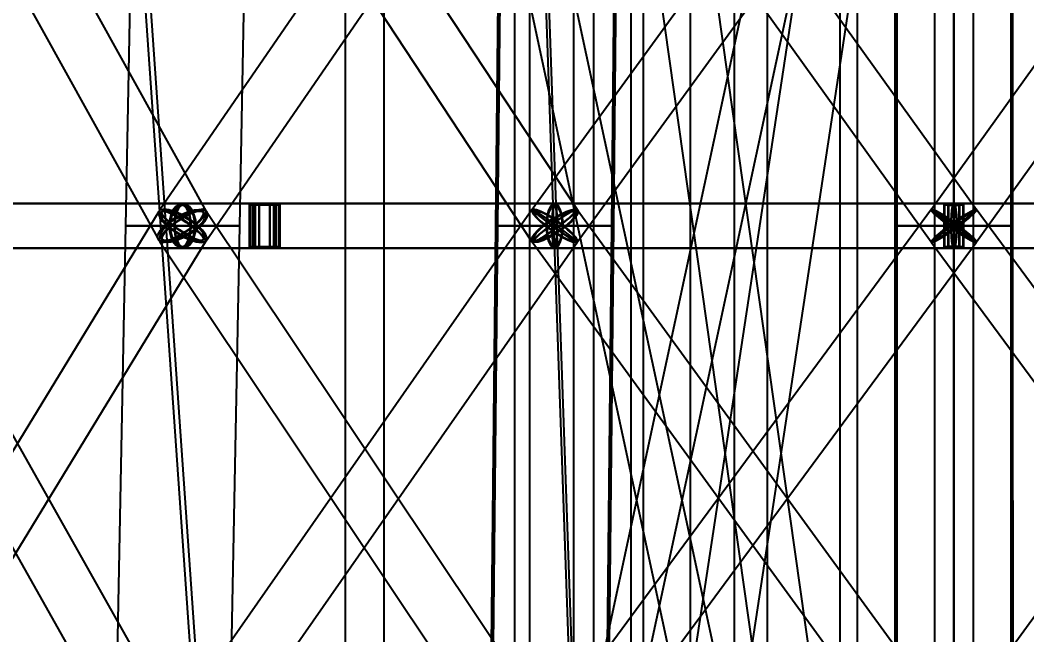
# Model space of a CAD drawing. Header units: millimetres. Extents: x -123812 to 252100, y -3000 to 639000.
# Drawn here: x -8508 to 665, y 361273 to 366874 of the extents above; entities that cross this region are included whole.
import ezdxf

# ---------------------------------------------------------------- set-up
doc = ezdxf.new("R2010")
doc.units = ezdxf.units.MM
for name, color, linetype, lineweight in [('D-BMK-AXIS', 7, 'Continuous', 13), ('D-STR-CORE', 7, 'Continuous', 25), ('D-STR-DECK', 7, 'Continuous', 25), ('D-STR-DIM', 7, 'Continuous', 13), ('D-STR-STRC', 7, 'Continuous', 25)]:
    doc.layers.add(name, color=color, linetype=linetype, lineweight=lineweight)
doc.styles.add('OpenSansCondensed-Light', font='OpenSansCondensed-Light.ttf')
doc.styles.add('TOWER_UNICODE', font='Arial Unicode.ttf')
doc.dimstyles.new('EZDXF', dxfattribs={"dimtxt": 0.25, "dimasz": 0.175, "dimexe": 0.375, "dimexo": 0.125, "dimgap": 0.1, "dimtad": 1, "dimlfac": 100, "dimzin": 12, "dimdsep": 46, "dimtxsty": 'OpenSansCondensed-Light', "dimblk": 'ARCHTICK', "dimcen": 2.5, "dimazin": 3, "dimtfac": 0.5, "dimtmove": 2, "dimatfit": 3})

# ---------------------------------------------------------------- blocks, each defined once
blk = doc.blocks.new('_ARCHTICK')
at = {"color": 0, "linetype": 'BYBLOCK', "const_width": 0.15}
blk.add_lwpolyline([(-0.5, -0.5), (0.5, 0.5)], dxfattribs=at)

msp = doc.modelspace()

# ---------------------------------------------------------------- linework, layer by layer
at = {"layer": 'D-BMK-AXIS'}
msp.add_line((0, -3000), (0, 639000), dxfattribs=at)
at = {"layer": 'D-STR-CORE'}
for points in [[(-4000, 100000), (-4000, 375000), (-3284.1, 375000), (-3284.1, 100000)], [(-4000, 100000), (-4000, 375000), (-3284.1, 375000), (-3284.1, 100000)], [(-3863.7, 100000), (-3863.7, 375000), (-2944.5, 375000), (-2944.5, 100000)], [(-3863.7, 100000), (-3863.7, 375000), (-2944.5, 375000), (-2944.5, 100000)], [(-3464.1, 100000), (-3464.1, 375000), (-2404.2, 375000), (-2404.2, 100000)], [(-3464.1, 100000), (-3464.1, 375000), (-2404.2, 375000), (-2404.2, 100000)], [(-2828.4, 100000), (-2828.4, 375000), (-1700, 375000), (-1700, 100000)], [(-2828.4, 100000), (-2828.4, 375000), (-1700, 375000), (-1700, 100000)], [(-2000, 100000), (-2000, 375000), (-880, 375000), (-880, 100000)], [(-2000, 100000), (-2000, 375000), (-880, 375000), (-880, 100000)], [(-1035.3, 100000), (-1035.3, 375000), (0, 375000), (0, 100000)], [(-1035.3, 100000), (-1035.3, 375000), (0, 375000), (0, 100000)], [(0, 100000), (0, 375000), (1035.3, 375000), (1035.3, 100000)], [(0, 100000), (0, 375000), (1035.3, 375000), (1035.3, 100000)]]:
    msp.add_lwpolyline(points, close=True, dxfattribs=at)
at = {"layer": 'D-STR-DECK'}
for points in [[(-9651.9, 355000), (-11097.8, 369000), (-11059.6, 371000), (-7433.3, 371000), (-7459.2, 369000), (-6481.3, 355000)], [(-9651.9, 355000), (-11097.8, 369000), (-11059.6, 371000), (-7433.3, 371000), (-7459.2, 369000), (-6481.3, 355000)], [(-6527.8, 355000), (-7505.8, 369000), (-7479.9, 371000), (-3748.7, 371000), (-3761.8, 369000), (-3268.6, 355000)], [(-6527.8, 355000), (-7505.8, 369000), (-7479.9, 371000), (-3748.7, 371000), (-3761.8, 369000), (-3268.6, 355000)], [(-3292.1, 355000), (-3785.3, 369000), (-3772.2, 371000), (0, 371000), (0, 369000), (0, 355000)], [(-3292.1, 355000), (-3785.3, 369000), (-3772.2, 371000), (0, 371000), (0, 369000), (0, 355000)], [(0, 355000), (0, 369000), (0, 371000), (3772.2, 371000), (3785.3, 369000), (3292.1, 355000)], [(0, 355000), (0, 369000), (0, 371000), (3772.2, 371000), (3785.3, 369000), (3292.1, 355000)]]:
    msp.add_lwpolyline(points, close=True, dxfattribs=at)
at = {"layer": 'D-STR-STRC'}
for points in [[(198.7, 350042), (-5170.6, 375042), (-5177.4, 375047.1), (-5197.2, 375048.9), (-5228.8, 375047.4), (-5270, 375042.7), (-5317.9, 375035), (-5369.4, 375025), (-5420.8, 375013.3), (-5468.7, 375000.6), (-5509.9, 374988), (-5541.5, 374976.1), (-5561.3, 374965.9), (-5568.1, 374958), (-198.7, 349958)], [(-5170.6, 349958), (198.7, 374958), (192, 374965.9), (172.1, 374976.1), (140.5, 374988), (99.4, 375000.6), (51.4, 375013.3), (0, 375025), (-51.4, 375035), (-99.4, 375042.7), (-140.5, 375047.4), (-172.1, 375048.9), (-192, 375047.1), (-198.7, 375042), (-5568.1, 350042)], [(-3537.7, 349962.2), (251.1, 374962.2), (242.6, 374968.6), (217.5, 374977.1), (177.6, 374987.2), (125.6, 374998.2), (65, 375009.3), (0, 375019.7), (-65, 375028.8), (-125.6, 375036), (-177.6, 375040.7), (-217.5, 375042.6), (-242.6, 375041.6), (-251.1, 375037.8), (-4040, 350037.8)], [(251.5, 350035.5), (-3285.7, 375035.5), (-3294.3, 375038), (-3319.4, 375038), (-3359.4, 375035.4), (-3411.4, 375030.4), (-3472.1, 375023.3), (-3537.2, 375014.6), (-3602.3, 375004.9), (-3662.9, 374994.9), (-3715, 374985.2), (-3755, 374976.6), (-3780.1, 374969.5), (-3788.7, 374964.5), (-251.5, 349964.5)], [(-10018.9, 369870.3), (-7245.4, 364870.3), (-7221.1, 364855.4), (-7183.7, 364850.3), (-7135.7, 364855.4), (-7080.3, 364870.3), (-7021.3, 364894.1), (-6962.8, 364925.1), (-6908.7, 364961.2), (-6862.7, 365000), (-6828, 365038.8), (-6806.9, 365074.9), (-6800.8, 365105.9), (-6810.2, 365129.7), (-9583.7, 370129.7)], [(-3796.3, 370144.6), (-7236.5, 365144.6), (-7237.6, 365129.7), (-7224.4, 365105.9), (-7197.8, 365074.9), (-7159.6, 365038.8), (-7112.4, 365000), (-7059.5, 364961.2), (-7004.4, 364925.1), (-6950.9, 364894.1), (-6902.6, 364870.3), (-6862.8, 364855.4), (-6834.3, 364850.3), (-6819, 364855.4), (-3378.8, 369855.4)], [(-7137.7, 369855.4), (-3845, 364855.4), (-3823, 364850.3), (-3788.3, 364855.4), (-3743.5, 364870.3), (-3691.4, 364894.1), (-3635.6, 364925.1), (-3580, 364961.2), (-3528.4, 365000), (-3484.2, 365038.8), (-3450.5, 365074.9), (-3429.5, 365105.9), (-3422.8, 365129.7), (-3430.7, 365144.6), (-6723.4, 370144.6)], [(-204.5, 370149.7), (-3842.4, 365149.7), (-3840.5, 365144.6), (-3824.9, 365129.7), (-3796.5, 365105.9), (-3757.3, 365074.9), (-3709.9, 365038.8), (-3657.6, 365000), (-3604, 364961.2), (-3552.7, 364925.1), (-3507.2, 364894.1), (-3470.6, 364870.3), (-3445.4, 364855.4), (-3433.3, 364850.3), (204.5, 369850.3)], [(-3794.4, 369855.4), (-206.9, 364855.4), (-201.7, 364850.3), (-182.8, 364855.4), (-151.5, 364870.3), (-109.8, 364894.1), (-60.7, 364925.1), (-7.4, 364961.2), (46.4, 365000), (97, 365038.8), (141.1, 365074.9), (175.5, 365105.9), (197.9, 365129.7), (206.9, 365144.6), (-3380.7, 370144.6)], [(3380.7, 370144.6), (-206.9, 365144.6), (-197.9, 365129.7), (-175.5, 365105.9), (-141.1, 365074.9), (-97, 365038.8), (-46.4, 365000), (7.4, 364961.2), (60.7, 364925.1), (109.8, 364894.1), (151.5, 364870.3), (182.8, 364855.4), (201.7, 364850.3), (206.9, 364855.4), (3794.4, 369855.4)], [(-9938.8, 364796.8), (-7027.8, 364796.8), (-6995.8, 364803.7), (-6965.9, 364824), (-6940.3, 364856.3), (-6920.7, 364898.4), (-6908.3, 364947.4), (-6904.1, 365000), (-6908.3, 365052.6), (-6920.7, 365101.6), (-6940.3, 365143.7), (-6965.9, 365176), (-6995.8, 365196.3), (-7027.8, 365203.2), (-9938.8, 365203.2)], [(-9938.8, 364796.8), (-7027.8, 364796.8), (-6995.8, 364803.7), (-6965.9, 364824), (-6940.3, 364856.3), (-6920.7, 364898.4), (-6908.3, 364947.4), (-6904.1, 365000), (-6908.3, 365052.6), (-6920.7, 365101.6), (-6940.3, 365143.7), (-6965.9, 365176), (-6995.8, 365196.3), (-7027.8, 365203.2), (-9938.8, 365203.2)], [(3637.8, 365203.2), (0, 365203.2), (-6.9, 365196.3), (-13.3, 365176), (-18.8, 365143.7), (-23, 365101.6), (-25.6, 365052.6), (-26.5, 365000), (-25.6, 364947.4), (-23, 364898.4), (-18.8, 364856.3), (-13.3, 364824), (-6.9, 364803.7), (0, 364796.8), (3637.8, 364796.8)], [(3637.8, 365203.2), (0, 365203.2), (-6.9, 365196.3), (-13.3, 365176), (-18.8, 365143.7), (-23, 365101.6), (-25.6, 365052.6), (-26.5, 365000), (-25.6, 364947.4), (-23, 364898.4), (-18.8, 364856.3), (-13.3, 364824), (-6.9, 364803.7), (0, 364796.8), (3637.8, 364796.8)], [(-9858.6, 359869.2), (-6810.1, 364869.2), (-6807, 364893.2), (-6819, 364924.5), (-6845.2, 364960.9), (-6883.9, 365000), (-6932.3, 365039.1), (-6987.3, 365075.5), (-7045, 365106.8), (-7101.5, 365130.8), (-7153, 365145.9), (-7196, 365151.1), (-7227.5, 365145.9), (-7245.4, 365130.8), (-10293.9, 360130.8)], [(-10155.7, 364869.2), (-7341.9, 359869.2), (-7317.7, 359854.1), (-7280.3, 359848.9), (-7232.3, 359854.1), (-7177, 359869.2), (-7118.2, 359893.2), (-7059.8, 359924.5), (-7005.9, 359960.9), (-6960.1, 360000), (-6925.5, 360039.1), (-6904.5, 360075.5), (-6898.6, 360106.8), (-6908.1, 360130.8), (-9721.8, 365130.8)], [(-6917.1, 359854.1), (-3430, 364854.1), (-3428.8, 364869.2), (-3441.8, 364893.2), (-3468.1, 364924.5), (-3506.1, 364960.9), (-3553, 365000), (-3605.7, 365039.1), (-3660.6, 365075.5), (-3713.9, 365106.8), (-3762.1, 365130.8), (-3801.8, 365145.9), (-3830.3, 365151.1), (-3845.7, 365145.9), (-7332.9, 360145.9)], [(-3481.9, 360145.9), (-6821.5, 365145.9), (-6843.5, 365151.1), (-6878, 365145.9), (-6922.8, 365130.8), (-6974.7, 365106.8), (-7030.3, 365075.5), (-7085.6, 365039.1), (-7137.1, 365000), (-7181.1, 364960.9), (-7214.6, 364924.5), (-7235.4, 364893.2), (-7242, 364869.2), (-7234.1, 364854.1), (-3894.5, 359854.1)], [(-3484.6, 359848.9), (203.5, 364848.9), (201.8, 364854.1), (186.3, 364869.2), (158.1, 364893.2), (119.1, 364924.5), (72, 364960.9), (20, 365000), (-33.4, 365039.1), (-84.5, 365075.5), (-129.8, 365106.8), (-166.3, 365130.8), (-191.4, 365145.9), (-203.5, 365151.1), (-3891.7, 360151.1)], [(205.9, 360145.9), (-3431.9, 365145.9), (-3437.1, 365151.1), (-3455.9, 365145.9), (-3487.1, 365130.8), (-3528.6, 365106.8), (-3577.5, 365075.5), (-3630.5, 365039.1), (-3684.1, 365000), (-3734.5, 364960.9), (-3778.3, 364924.5), (-3812.5, 364893.2), (-3834.8, 364869.2), (-3843.7, 364854.1), (-205.9, 359854.1)], [(3431.9, 365145.9), (-205.9, 360145.9), (-197, 360130.8), (-174.7, 360106.8), (-140.4, 360075.5), (-96.6, 360039.1), (-46.2, 360000), (7.3, 359960.9), (60.3, 359924.5), (109.3, 359893.2), (150.8, 359869.2), (182, 359854.1), (200.8, 359848.9), (205.9, 359854.1), (3843.7, 364854.1)], [(3891.7, 360151.1), (203.5, 365151.1), (191.4, 365145.9), (166.3, 365130.8), (129.8, 365106.8), (84.5, 365075.5), (33.4, 365039.1), (-20, 365000), (-72, 364960.9), (-119.1, 364924.5), (-158.1, 364893.2), (-186.3, 364869.2), (-201.8, 364854.1), (-203.5, 364848.9), (3484.6, 359848.9)]]:
    msp.add_lwpolyline(points, dxfattribs=at)
for points in [[(-5547.2, 350000), (-5191.6, 350000), (-5191.6, 375000), (-5547.2, 375000)], [(-5547.2, 350000), (-5191.6, 350000), (-5191.6, 375000), (-5547.2, 375000)], [(-177.8, 350000), (177.8, 350000), (177.8, 375000), (-177.8, 375000)], [(-177.8, 350000), (177.8, 350000), (177.8, 375000), (-177.8, 375000)], [(-7548.2, 365000), (-6507.4, 365000), (-6410.6, 370000), (-7450.5, 370000)], [(-7548.2, 365000), (-6507.4, 365000), (-6410.6, 370000), (-7450.5, 370000)], [(-4176.3, 365000), (-3099.4, 365000), (-3050.2, 370000), (-4124.8, 370000)], [(-4158.2, 365000), (-3117.4, 365000), (-3067.6, 370000), (-4107.5, 370000)], [(-538.5, 365000), (538.5, 365000), (537.3, 370000), (-537.3, 370000)], [(-538.5, 365000), (538.5, 365000), (537.3, 370000), (-537.3, 370000)], [(-520.4, 365000), (520.4, 365000), (519.9, 370000), (-519.9, 370000)], [(-12281.9, 364800), (-6170.7, 364800), (-6170.7, 365200), (-12281.9, 365200)], [(-11018.9, 364800), (-6138.7, 364800), (-6138.7, 365200), (-11018.9, 365200)], [(-11018.9, 364800), (-6138.7, 364800), (-6138.7, 365200), (-11018.9, 365200)], [(-7151.5, 365000), (-7147.3, 364947.4), (-7134.9, 364898.4), (-7115.2, 364856.3), (-7089.6, 364824), (-7059.8, 364803.7), (-7027.8, 364796.8), (-6995.8, 364803.7), (-6965.9, 364824), (-6940.3, 364856.3), (-6920.7, 364898.4), (-6908.3, 364947.4), (-6904.1, 365000), (-6908.3, 365052.6), (-6920.7, 365101.6), (-6940.3, 365143.7), (-6965.9, 365176), (-6995.8, 365196.3), (-7027.8, 365203.2), (-7059.8, 365196.3), (-7089.6, 365176), (-7115.2, 365143.7), (-7134.9, 365101.6), (-7147.3, 365052.6)], [(-7151.5, 365000), (-7147.3, 364947.4), (-7134.9, 364898.4), (-7115.2, 364856.3), (-7089.6, 364824), (-7059.8, 364803.7), (-7027.8, 364796.8), (-6995.8, 364803.7), (-6965.9, 364824), (-6940.3, 364856.3), (-6920.7, 364898.4), (-6908.3, 364947.4), (-6904.1, 365000), (-6908.3, 365052.6), (-6920.7, 365101.6), (-6940.3, 365143.7), (-6965.9, 365176), (-6995.8, 365196.3), (-7027.8, 365203.2), (-7059.8, 365196.3), (-7089.6, 365176), (-7115.2, 365143.7), (-7134.9, 365101.6), (-7147.3, 365052.6)], [(-7141.7, 365000), (-7137.9, 364951.5), (-7126.5, 364906.4), (-7108.4, 364867.6), (-7084.8, 364837.9), (-7057.3, 364819.2), (-7027.8, 364812.8), (-6998.3, 364819.2), (-6970.8, 364837.9), (-6947.2, 364867.6), (-6929.1, 364906.4), (-6917.7, 364951.5), (-6913.8, 365000), (-6917.7, 365048.5), (-6929.1, 365093.6), (-6947.2, 365132.4), (-6970.8, 365162.1), (-6998.3, 365180.8), (-7027.8, 365187.2), (-7057.3, 365180.8), (-7084.8, 365162.1), (-7108.4, 365132.4), (-7126.5, 365093.6), (-7137.9, 365048.5)], [(-7141.7, 365000), (-7137.9, 364951.5), (-7126.5, 364906.4), (-7108.4, 364867.6), (-7084.8, 364837.9), (-7057.3, 364819.2), (-7027.8, 364812.8), (-6998.3, 364819.2), (-6970.8, 364837.9), (-6947.2, 364867.6), (-6929.1, 364906.4), (-6917.7, 364951.5), (-6913.8, 365000), (-6917.7, 365048.5), (-6929.1, 365093.6), (-6947.2, 365132.4), (-6970.8, 365162.1), (-6998.3, 365180.8), (-7027.8, 365187.2), (-7057.3, 365180.8), (-7084.8, 365162.1), (-7108.4, 365132.4), (-7126.5, 365093.6), (-7137.9, 365048.5)], [(-7105.5, 365000), (-7102.9, 364947.4), (-7095.1, 364898.4), (-7082.8, 364856.3), (-7066.7, 364824), (-7047.9, 364803.7), (-7027.8, 364796.8), (-3637.8, 364796.8), (-3617.7, 364803.7), (-3599, 364824), (-3582.9, 364856.3), (-3570.5, 364898.4), (-3562.7, 364947.4), (-3560.1, 365000), (-3562.7, 365052.6), (-3570.5, 365101.6), (-3582.9, 365143.7), (-3599, 365176), (-3617.7, 365196.3), (-3637.8, 365203.2), (-7027.8, 365203.2), (-7047.9, 365196.3), (-7066.7, 365176), (-7082.8, 365143.7), (-7095.1, 365101.6), (-7102.9, 365052.6)], [(-7105.5, 365000), (-7102.9, 364947.4), (-7095.1, 364898.4), (-7082.8, 364856.3), (-7066.7, 364824), (-7047.9, 364803.7), (-7027.8, 364796.8), (-7007.7, 364803.7), (-6988.9, 364824), (-6972.8, 364856.3), (-6960.4, 364898.4), (-6952.7, 364947.4), (-6950, 365000), (-6952.7, 365052.6), (-6960.4, 365101.6), (-6972.8, 365143.7), (-6988.9, 365176), (-7007.7, 365196.3), (-7027.8, 365203.2), (-7047.9, 365196.3), (-7066.7, 365176), (-7082.8, 365143.7), (-7095.1, 365101.6), (-7102.9, 365052.6)], [(-7105.5, 365000), (-7102.9, 364947.4), (-7095.1, 364898.4), (-7082.8, 364856.3), (-7066.7, 364824), (-7047.9, 364803.7), (-7027.8, 364796.8), (-3637.8, 364796.8), (-3617.7, 364803.7), (-3599, 364824), (-3582.9, 364856.3), (-3570.5, 364898.4), (-3562.7, 364947.4), (-3560.1, 365000), (-3562.7, 365052.6), (-3570.5, 365101.6), (-3582.9, 365143.7), (-3599, 365176), (-3617.7, 365196.3), (-3637.8, 365203.2), (-7027.8, 365203.2), (-7047.9, 365196.3), (-7066.7, 365176), (-7082.8, 365143.7), (-7095.1, 365101.6), (-7102.9, 365052.6)], [(-7105.5, 365000), (-7102.9, 364947.4), (-7095.1, 364898.4), (-7082.8, 364856.3), (-7066.7, 364824), (-7047.9, 364803.7), (-7027.8, 364796.8), (-7007.7, 364803.7), (-6988.9, 364824), (-6972.8, 364856.3), (-6960.4, 364898.4), (-6952.7, 364947.4), (-6950, 365000), (-6952.7, 365052.6), (-6960.4, 365101.6), (-6972.8, 365143.7), (-6988.9, 365176), (-7007.7, 365196.3), (-7027.8, 365203.2), (-7047.9, 365196.3), (-7066.7, 365176), (-7082.8, 365143.7), (-7095.1, 365101.6), (-7102.9, 365052.6)], [(-7099.4, 365000), (-7097, 364951.5), (-7089.8, 364906.4), (-7078.4, 364867.6), (-7063.6, 364837.9), (-7046.3, 364819.2), (-7027.8, 364812.8), (-7009.2, 364819.2), (-6992, 364837.9), (-6977.1, 364867.6), (-6965.7, 364906.4), (-6958.6, 364951.5), (-6956.1, 365000), (-6958.6, 365048.5), (-6965.7, 365093.6), (-6977.1, 365132.4), (-6992, 365162.1), (-7009.2, 365180.8), (-7027.8, 365187.2), (-7046.3, 365180.8), (-7063.6, 365162.1), (-7078.4, 365132.4), (-7089.8, 365093.6), (-7097, 365048.5)], [(-7099.4, 365000), (-7097, 364951.5), (-7089.8, 364906.4), (-7078.4, 364867.6), (-7063.6, 364837.9), (-7046.3, 364819.2), (-7027.8, 364812.8), (-7009.2, 364819.2), (-6992, 364837.9), (-6977.1, 364867.6), (-6965.7, 364906.4), (-6958.6, 364951.5), (-6956.1, 365000), (-6958.6, 365048.5), (-6965.7, 365093.6), (-6977.1, 365132.4), (-6992, 365162.1), (-7009.2, 365180.8), (-7027.8, 365187.2), (-7046.3, 365180.8), (-7063.6, 365162.1), (-7078.4, 365132.4), (-7089.8, 365093.6), (-7097, 365048.5)], [(-6138.7, 365200), (-6421.5, 365200), (-6421.5, 364800), (-6138.7, 364800)], [(-6138.7, 365200), (-6421.5, 365200), (-6421.5, 364800), (-6138.7, 364800)], [(-6147.2, 365188), (-6413.1, 365188), (-6413.1, 364812), (-6147.2, 364812)], [(-6147.2, 365188), (-6413.1, 365188), (-6413.1, 364812), (-6147.2, 364812)], [(-6170.7, 365200), (-6389.5, 365200), (-6389.5, 364800), (-6170.7, 364800)], [(-6177.3, 365188), (-6383, 365188), (-6383, 364812), (-6177.3, 364812)], [(-6370.4, 364800), (90.3, 364800), (90.3, 365200), (-6370.4, 365200)], [(-6189.8, 365200), (-6370.4, 365200), (-6370.4, 364800), (-6189.8, 364800)], [(-6195.2, 365188), (-6365, 365188), (-6365, 364812), (-6195.2, 364812)], [(-6331.9, 364800), (51.8, 364800), (51.8, 365200), (-6331.9, 365200)], [(-6228.4, 365200), (-6331.9, 365200), (-6331.9, 364800), (-6228.4, 364800)], [(-6331.9, 364800), (51.8, 364800), (51.8, 365200), (-6331.9, 365200)], [(-6228.4, 365200), (-6331.9, 365200), (-6331.9, 364800), (-6228.4, 364800)], [(-6231.5, 365188), (-6328.8, 365188), (-6328.8, 364812), (-6231.5, 364812)], [(-6231.5, 365188), (-6328.8, 365188), (-6328.8, 364812), (-6231.5, 364812)], [(-3715.6, 365000), (-3713, 364947.4), (-3705.2, 364898.4), (-3692.8, 364856.3), (-3676.7, 364824), (-3658, 364803.7), (-3637.8, 364796.8), (-3617.7, 364803.7), (-3599, 364824), (-3582.9, 364856.3), (-3570.5, 364898.4), (-3562.7, 364947.4), (-3560.1, 365000), (-3562.7, 365052.6), (-3570.5, 365101.6), (-3582.9, 365143.7), (-3599, 365176), (-3617.7, 365196.3), (-3637.8, 365203.2), (-3658, 365196.3), (-3676.7, 365176), (-3692.8, 365143.7), (-3705.2, 365101.6), (-3713, 365052.6)], [(-3715.6, 365000), (-3713, 364947.4), (-3705.2, 364898.4), (-3692.8, 364856.3), (-3676.7, 364824), (-3658, 364803.7), (-3637.8, 364796.8), (-3617.7, 364803.7), (-3599, 364824), (-3582.9, 364856.3), (-3570.5, 364898.4), (-3562.7, 364947.4), (-3560.1, 365000), (-3562.7, 365052.6), (-3570.5, 365101.6), (-3582.9, 365143.7), (-3599, 365176), (-3617.7, 365196.3), (-3637.8, 365203.2), (-3658, 365196.3), (-3676.7, 365176), (-3692.8, 365143.7), (-3705.2, 365101.6), (-3713, 365052.6)], [(-3709.5, 365000), (-3707, 364951.5), (-3699.9, 364906.4), (-3688.5, 364867.6), (-3673.7, 364837.9), (-3656.4, 364819.2), (-3637.8, 364812.8), (-3619.3, 364819.2), (-3602, 364837.9), (-3587.2, 364867.6), (-3575.8, 364906.4), (-3568.6, 364951.5), (-3566.2, 365000), (-3568.6, 365048.5), (-3575.8, 365093.6), (-3587.2, 365132.4), (-3602, 365162.1), (-3619.3, 365180.8), (-3637.8, 365187.2), (-3656.4, 365180.8), (-3673.7, 365162.1), (-3688.5, 365132.4), (-3699.9, 365093.6), (-3707, 365048.5)], [(-3709.5, 365000), (-3707, 364951.5), (-3699.9, 364906.4), (-3688.5, 364867.6), (-3673.7, 364837.9), (-3656.4, 364819.2), (-3637.8, 364812.8), (-3619.3, 364819.2), (-3602, 364837.9), (-3587.2, 364867.6), (-3575.8, 364906.4), (-3568.6, 364951.5), (-3566.2, 365000), (-3568.6, 365048.5), (-3575.8, 365093.6), (-3587.2, 365132.4), (-3602, 365162.1), (-3619.3, 365180.8), (-3637.8, 365187.2), (-3656.4, 365180.8), (-3673.7, 365162.1), (-3688.5, 365132.4), (-3699.9, 365093.6), (-3707, 365048.5)], [(-3664.4, 365000), (-3663.5, 364947.4), (-3660.8, 364898.4), (-3656.6, 364856.3), (-3651.1, 364824), (-3644.7, 364803.7), (-3637.8, 364796.8), (0, 364796.8), (6.9, 364803.7), (13.3, 364824), (18.8, 364856.3), (23, 364898.4), (25.6, 364947.4), (26.5, 365000), (25.6, 365052.6), (23, 365101.6), (18.8, 365143.7), (13.3, 365176), (6.9, 365196.3), (0, 365203.2), (-3637.8, 365203.2), (-3644.7, 365196.3), (-3651.1, 365176), (-3656.6, 365143.7), (-3660.8, 365101.6), (-3663.5, 365052.6)], [(-3664.4, 365000), (-3663.5, 364947.4), (-3660.8, 364898.4), (-3656.6, 364856.3), (-3651.1, 364824), (-3644.7, 364803.7), (-3637.8, 364796.8), (-3631, 364803.7), (-3624.6, 364824), (-3619.1, 364856.3), (-3614.9, 364898.4), (-3612.2, 364947.4), (-3611.3, 365000), (-3612.2, 365052.6), (-3614.9, 365101.6), (-3619.1, 365143.7), (-3624.6, 365176), (-3631, 365196.3), (-3637.8, 365203.2), (-3644.7, 365196.3), (-3651.1, 365176), (-3656.6, 365143.7), (-3660.8, 365101.6), (-3663.5, 365052.6)], [(-3664.4, 365000), (-3663.5, 364947.4), (-3660.8, 364898.4), (-3656.6, 364856.3), (-3651.1, 364824), (-3644.7, 364803.7), (-3637.8, 364796.8), (0, 364796.8), (6.9, 364803.7), (13.3, 364824), (18.8, 364856.3), (23, 364898.4), (25.6, 364947.4), (26.5, 365000), (25.6, 365052.6), (23, 365101.6), (18.8, 365143.7), (13.3, 365176), (6.9, 365196.3), (0, 365203.2), (-3637.8, 365203.2), (-3644.7, 365196.3), (-3651.1, 365176), (-3656.6, 365143.7), (-3660.8, 365101.6), (-3663.5, 365052.6)], [(-3664.4, 365000), (-3663.5, 364947.4), (-3660.8, 364898.4), (-3656.6, 364856.3), (-3651.1, 364824), (-3644.7, 364803.7), (-3637.8, 364796.8), (-3631, 364803.7), (-3624.6, 364824), (-3619.1, 364856.3), (-3614.9, 364898.4), (-3612.2, 364947.4), (-3611.3, 365000), (-3612.2, 365052.6), (-3614.9, 365101.6), (-3619.1, 365143.7), (-3624.6, 365176), (-3631, 365196.3), (-3637.8, 365203.2), (-3644.7, 365196.3), (-3651.1, 365176), (-3656.6, 365143.7), (-3660.8, 365101.6), (-3663.5, 365052.6)], [(-3662.3, 365000), (-3661.4, 364951.5), (-3659, 364906.4), (-3655.1, 364867.6), (-3650.1, 364837.9), (-3644.2, 364819.2), (-3637.8, 364812.8), (-3631.5, 364819.2), (-3625.6, 364837.9), (-3620.6, 364867.6), (-3616.7, 364906.4), (-3614.2, 364951.5), (-3613.4, 365000), (-3614.2, 365048.5), (-3616.7, 365093.6), (-3620.6, 365132.4), (-3625.6, 365162.1), (-3631.5, 365180.8), (-3637.8, 365187.2), (-3644.2, 365180.8), (-3650.1, 365162.1), (-3655.1, 365132.4), (-3659, 365093.6), (-3661.4, 365048.5)], [(-3662.3, 365000), (-3661.4, 364951.5), (-3659, 364906.4), (-3655.1, 364867.6), (-3650.1, 364837.9), (-3644.2, 364819.2), (-3637.8, 364812.8), (-3631.5, 364819.2), (-3625.6, 364837.9), (-3620.6, 364867.6), (-3616.7, 364906.4), (-3614.2, 364951.5), (-3613.4, 365000), (-3614.2, 365048.5), (-3616.7, 365093.6), (-3620.6, 365132.4), (-3625.6, 365162.1), (-3631.5, 365180.8), (-3637.8, 365187.2), (-3644.2, 365180.8), (-3650.1, 365162.1), (-3655.1, 365132.4), (-3659, 365093.6), (-3661.4, 365048.5)], [(90.3, 365200), (-90.3, 365200), (-90.3, 364800), (90.3, 364800)], [(84.9, 365188), (-84.9, 365188), (-84.9, 364812), (84.9, 364812)], [(51.8, 365200), (-51.8, 365200), (-51.8, 364800), (51.8, 364800)], [(51.8, 365200), (-51.8, 365200), (-51.8, 364800), (51.8, 364800)], [(-51.8, 364800), (6331.9, 364800), (6331.9, 365200), (-51.8, 365200)], [(-51.8, 365200), (51.8, 365200), (51.8, 364800), (-51.8, 364800)], [(-51.8, 364800), (6331.9, 364800), (6331.9, 365200), (-51.8, 365200)], [(-51.8, 365200), (51.8, 365200), (51.8, 364800), (-51.8, 364800)], [(48.7, 365188), (-48.7, 365188), (-48.7, 364812), (48.7, 364812)], [(48.7, 365188), (-48.7, 365188), (-48.7, 364812), (48.7, 364812)], [(-48.7, 365188), (48.7, 365188), (48.7, 364812), (-48.7, 364812)], [(-48.7, 365188), (48.7, 365188), (48.7, 364812), (-48.7, 364812)], [(-26.5, 365000), (-25.6, 364947.4), (-23, 364898.4), (-18.8, 364856.3), (-13.3, 364824), (-6.9, 364803.7), (0, 364796.8), (6.9, 364803.7), (13.3, 364824), (18.8, 364856.3), (23, 364898.4), (25.6, 364947.4), (26.5, 365000), (25.6, 365052.6), (23, 365101.6), (18.8, 365143.7), (13.3, 365176), (6.9, 365196.3), (0, 365203.2), (-6.9, 365196.3), (-13.3, 365176), (-18.8, 365143.7), (-23, 365101.6), (-25.6, 365052.6)], [(-26.5, 365000), (-25.6, 364947.4), (-23, 364898.4), (-18.8, 364856.3), (-13.3, 364824), (-6.9, 364803.7), (0, 364796.8), (6.9, 364803.7), (13.3, 364824), (18.8, 364856.3), (23, 364898.4), (25.6, 364947.4), (26.5, 365000), (25.6, 365052.6), (23, 365101.6), (18.8, 365143.7), (13.3, 365176), (6.9, 365196.3), (0, 365203.2), (-6.9, 365196.3), (-13.3, 365176), (-18.8, 365143.7), (-23, 365101.6), (-25.6, 365052.6)], [(26.5, 365000), (25.6, 364947.4), (23, 364898.4), (18.8, 364856.3), (13.3, 364824), (6.9, 364803.7), (0, 364796.8), (-6.9, 364803.7), (-13.3, 364824), (-18.8, 364856.3), (-23, 364898.4), (-25.6, 364947.4), (-26.5, 365000), (-25.6, 365052.6), (-23, 365101.6), (-18.8, 365143.7), (-13.3, 365176), (-6.9, 365196.3), (0, 365203.2), (6.9, 365196.3), (13.3, 365176), (18.8, 365143.7), (23, 365101.6), (25.6, 365052.6)], [(26.5, 365000), (25.6, 364947.4), (23, 364898.4), (18.8, 364856.3), (13.3, 364824), (6.9, 364803.7), (0, 364796.8), (-6.9, 364803.7), (-13.3, 364824), (-18.8, 364856.3), (-23, 364898.4), (-25.6, 364947.4), (-26.5, 365000), (-25.6, 365052.6), (-23, 365101.6), (-18.8, 365143.7), (-13.3, 365176), (-6.9, 365196.3), (0, 365203.2), (6.9, 365196.3), (13.3, 365176), (18.8, 365143.7), (23, 365101.6), (25.6, 365052.6)], [(-24.4, 365000), (-23.6, 364951.5), (-21.2, 364906.4), (-17.3, 364867.6), (-12.2, 364837.9), (-6.3, 364819.2), (0, 364812.8), (6.3, 364819.2), (12.2, 364837.9), (17.3, 364867.6), (21.2, 364906.4), (23.6, 364951.5), (24.4, 365000), (23.6, 365048.5), (21.2, 365093.6), (17.3, 365132.4), (12.2, 365162.1), (6.3, 365180.8), (0, 365187.2), (-6.3, 365180.8), (-12.2, 365162.1), (-17.3, 365132.4), (-21.2, 365093.6), (-23.6, 365048.5)], [(-24.4, 365000), (-23.6, 364951.5), (-21.2, 364906.4), (-17.3, 364867.6), (-12.2, 364837.9), (-6.3, 364819.2), (0, 364812.8), (6.3, 364819.2), (12.2, 364837.9), (17.3, 364867.6), (21.2, 364906.4), (23.6, 364951.5), (24.4, 365000), (23.6, 365048.5), (21.2, 365093.6), (17.3, 365132.4), (12.2, 365162.1), (6.3, 365180.8), (0, 365187.2), (-6.3, 365180.8), (-12.2, 365162.1), (-17.3, 365132.4), (-21.2, 365093.6), (-23.6, 365048.5)], [(24.4, 365000), (23.6, 364951.5), (21.2, 364906.4), (17.3, 364867.6), (12.2, 364837.9), (6.3, 364819.2), (0, 364812.8), (-6.3, 364819.2), (-12.2, 364837.9), (-17.3, 364867.6), (-21.2, 364906.4), (-23.6, 364951.5), (-24.4, 365000), (-23.6, 365048.5), (-21.2, 365093.6), (-17.3, 365132.4), (-12.2, 365162.1), (-6.3, 365180.8), (0, 365187.2), (6.3, 365180.8), (12.2, 365162.1), (17.3, 365132.4), (21.2, 365093.6), (23.6, 365048.5)], [(24.4, 365000), (23.6, 364951.5), (21.2, 364906.4), (17.3, 364867.6), (12.2, 364837.9), (6.3, 364819.2), (0, 364812.8), (-6.3, 364819.2), (-12.2, 364837.9), (-17.3, 364867.6), (-21.2, 364906.4), (-23.6, 364951.5), (-24.4, 365000), (-23.6, 365048.5), (-21.2, 365093.6), (-17.3, 365132.4), (-12.2, 365162.1), (-6.3, 365180.8), (0, 365187.2), (6.3, 365180.8), (12.2, 365162.1), (17.3, 365132.4), (21.2, 365093.6), (23.6, 365048.5)], [(-6862.7, 365000), (-6908.7, 364961.2), (-6962.8, 364925.1), (-7021.3, 364894.1), (-7080.3, 364870.3), (-7135.7, 364855.4), (-7183.7, 364850.3), (-7221.1, 364855.4), (-7245.4, 364870.3), (-7254.8, 364894.1), (-7248.7, 364925.1), (-7227.6, 364961.2), (-7192.8, 365000), (-7146.8, 365038.8), (-7092.7, 365074.9), (-7034.2, 365105.9), (-6975.3, 365129.7), (-6919.9, 365144.6), (-6871.8, 365149.7), (-6834.4, 365144.6), (-6810.2, 365129.7), (-6800.8, 365105.9), (-6806.9, 365074.9), (-6828, 365038.8)], [(-7171.7, 365000), (-7123.2, 364960.9), (-7068.3, 364924.5), (-7010.6, 364893.2), (-6954, 364869.2), (-6902.5, 364854.1), (-6859.5, 364848.9), (-6828, 364854.1), (-6810.1, 364869.2), (-6807, 364893.2), (-6819, 364924.5), (-6845.2, 364960.9), (-6883.9, 365000), (-6932.3, 365039.1), (-6987.3, 365075.5), (-7045, 365106.8), (-7101.5, 365130.8), (-7153, 365145.9), (-7196, 365151.1), (-7227.5, 365145.9), (-7245.4, 365130.8), (-7248.5, 365106.8), (-7236.5, 365075.5), (-7210.3, 365039.1)], [(-7137.1, 365000), (-7181.1, 364960.9), (-7214.6, 364924.5), (-7235.4, 364893.2), (-7242, 364869.2), (-7234.1, 364854.1), (-7212.1, 364848.9), (-7177.5, 364854.1), (-7132.7, 364869.2), (-7080.8, 364893.2), (-7025.3, 364924.5), (-6969.9, 364960.9), (-6918.5, 365000), (-6874.5, 365039.1), (-6841, 365075.5), (-6820.2, 365106.8), (-6813.5, 365130.8), (-6821.5, 365145.9), (-6843.5, 365151.1), (-6878, 365145.9), (-6922.8, 365130.8), (-6974.7, 365106.8), (-7030.3, 365075.5), (-7085.6, 365039.1)], [(-6943.1, 365000), (-6895.9, 364961.2), (-6857.7, 364925.1), (-6831.1, 364894.1), (-6817.9, 364870.3), (-6819, 364855.4), (-6834.3, 364850.3), (-6862.8, 364855.4), (-6902.6, 364870.3), (-6950.9, 364894.1), (-7004.4, 364925.1), (-7059.5, 364961.2), (-7112.4, 365000), (-7159.6, 365038.8), (-7197.8, 365074.9), (-7224.4, 365105.9), (-7237.6, 365129.7), (-7236.5, 365144.6), (-7221.2, 365149.7), (-7192.7, 365144.6), (-7153, 365129.7), (-7104.7, 365105.9), (-7051.2, 365074.9), (-6996.1, 365038.8)], [(-6879, 365000), (-6920.4, 364965.1), (-6969.2, 364932.5), (-7022, 364904.5), (-7075.1, 364883.1), (-7125.1, 364869.6), (-7168.4, 364865), (-7202.1, 364869.6), (-7223.9, 364883.1), (-7232.4, 364904.5), (-7227, 364932.5), (-7207.9, 364965.1), (-7176.6, 365000), (-7135.1, 365034.9), (-7086.4, 365067.5), (-7033.6, 365095.5), (-6980.4, 365116.9), (-6930.5, 365130.4), (-6887.2, 365135), (-6853.5, 365130.4), (-6831.6, 365116.9), (-6823.1, 365095.5), (-6828.6, 365067.5), (-6847.6, 365034.9)], [(-7157.5, 365000), (-7113.8, 364964.7), (-7064.3, 364931.9), (-7012.3, 364903.7), (-6961.3, 364882), (-6914.8, 364868.4), (-6876.1, 364863.8), (-6847.7, 364868.4), (-6831.5, 364882), (-6828.8, 364903.7), (-6839.6, 364931.9), (-6863.2, 364964.7), (-6898, 365000), (-6941.7, 365035.3), (-6991.3, 365068.1), (-7043.3, 365096.3), (-7094.3, 365118), (-7140.7, 365131.6), (-7179.5, 365136.2), (-7207.9, 365131.6), (-7224, 365118), (-7226.8, 365096.3), (-7216, 365068.1), (-7192.4, 365035.3)], [(-7126.3, 365000), (-7166, 364964.7), (-7196.2, 364931.9), (-7215, 364903.7), (-7221, 364882), (-7213.8, 364868.4), (-7193.9, 364863.8), (-7162.8, 364868.4), (-7122.4, 364882), (-7075.6, 364903.7), (-7025.5, 364931.9), (-6975.6, 364964.7), (-6929.2, 365000), (-6889.6, 365035.3), (-6859.4, 365068.1), (-6840.6, 365096.3), (-6834.6, 365118), (-6841.8, 365131.6), (-6861.6, 365136.2), (-6892.8, 365131.6), (-6933.1, 365118), (-6980, 365096.3), (-7030, 365068.1), (-7080, 365035.3)], [(-6951.4, 365000), (-6908.9, 364965.1), (-6874.5, 364932.5), (-6850.5, 364904.5), (-6838.6, 364883.1), (-6839.6, 364869.6), (-6853.4, 364865), (-6879.1, 364869.6), (-6914.9, 364883.1), (-6958.4, 364904.5), (-7006.7, 364932.5), (-7056.4, 364965.1), (-7104.1, 365000), (-7146.6, 365034.9), (-7181.1, 365067.5), (-7205.1, 365095.5), (-7217, 365116.9), (-7216, 365130.4), (-7202.2, 365135), (-7176.5, 365130.4), (-7140.6, 365116.9), (-7097.1, 365095.5), (-7048.9, 365067.5), (-6999.2, 365034.9)], [(-3528.4, 365000), (-3580, 364961.2), (-3635.6, 364925.1), (-3691.4, 364894.1), (-3743.5, 364870.3), (-3788.3, 364855.4), (-3823, 364850.3), (-3845, 364855.4), (-3852.9, 364870.3), (-3846.2, 364894.1), (-3825.2, 364925.1), (-3791.5, 364961.2), (-3747.3, 365000), (-3695.7, 365038.8), (-3640.1, 365074.9), (-3584.3, 365105.9), (-3532.2, 365129.7), (-3487.3, 365144.6), (-3452.7, 365149.7), (-3430.7, 365144.6), (-3422.8, 365129.7), (-3429.5, 365105.9), (-3450.5, 365074.9), (-3484.2, 365038.8)], [(-3722.7, 365000), (-3670, 364960.9), (-3615.1, 364924.5), (-3561.8, 364893.2), (-3513.6, 364869.2), (-3473.9, 364854.1), (-3445.4, 364848.9), (-3430, 364854.1), (-3428.8, 364869.2), (-3441.8, 364893.2), (-3468.1, 364924.5), (-3506.1, 364960.9), (-3553, 365000), (-3605.7, 365039.1), (-3660.6, 365075.5), (-3713.9, 365106.8), (-3762.1, 365130.8), (-3801.8, 365145.9), (-3830.3, 365151.1), (-3845.7, 365145.9), (-3846.9, 365130.8), (-3833.9, 365106.8), (-3807.5, 365075.5), (-3769.6, 365039.1)], [(-3684.1, 365000), (-3734.5, 364960.9), (-3778.3, 364924.5), (-3812.5, 364893.2), (-3834.8, 364869.2), (-3843.7, 364854.1), (-3838.6, 364848.9), (-3819.8, 364854.1), (-3788.6, 364869.2), (-3747.1, 364893.2), (-3698.2, 364924.5), (-3645.2, 364960.9), (-3591.6, 365000), (-3541.2, 365039.1), (-3497.4, 365075.5), (-3463.2, 365106.8), (-3440.9, 365130.8), (-3431.9, 365145.9), (-3437.1, 365151.1), (-3455.9, 365145.9), (-3487.1, 365130.8), (-3528.6, 365106.8), (-3577.5, 365075.5), (-3630.5, 365039.1)], [(-3618, 365000), (-3565.8, 364961.2), (-3518.4, 364925.1), (-3479.2, 364894.1), (-3450.8, 364870.3), (-3435.1, 364855.4), (-3433.3, 364850.3), (-3445.4, 364855.4), (-3470.6, 364870.3), (-3507.2, 364894.1), (-3552.7, 364925.1), (-3604, 364961.2), (-3657.6, 365000), (-3709.9, 365038.8), (-3757.3, 365074.9), (-3796.5, 365105.9), (-3824.9, 365129.7), (-3840.5, 365144.6), (-3842.4, 365149.7), (-3830.3, 365144.6), (-3805.1, 365129.7), (-3768.5, 365105.9), (-3723, 365074.9), (-3671.7, 365038.8)], [(-3539.2, 365000), (-3585.7, 364965.1), (-3635.8, 364932.5), (-3686.1, 364904.5), (-3733.1, 364883.1), (-3773.5, 364869.6), (-3804.8, 364865), (-3824.6, 364869.6), (-3831.7, 364883.1), (-3825.7, 364904.5), (-3806.8, 364932.5), (-3776.4, 364965.1), (-3736.5, 365000), (-3690, 365034.9), (-3639.9, 365067.5), (-3589.6, 365095.5), (-3542.6, 365116.9), (-3502.2, 365130.4), (-3470.9, 365135), (-3451.1, 365130.4), (-3443.9, 365116.9), (-3450, 365095.5), (-3468.9, 365067.5), (-3499.3, 365034.9)], [(-3714.3, 365000), (-3666.8, 364964.7), (-3617.3, 364931.9), (-3569.2, 364903.7), (-3525.8, 364882), (-3490, 364868.4), (-3464.3, 364863.8), (-3450.4, 364868.4), (-3449.3, 364882), (-3461.1, 364903.7), (-3484.8, 364931.9), (-3519.1, 364964.7), (-3561.4, 365000), (-3608.9, 365035.3), (-3658.4, 365068.1), (-3706.5, 365096.3), (-3749.9, 365118), (-3785.6, 365131.6), (-3811.4, 365136.2), (-3825.2, 365131.6), (-3826.4, 365118), (-3814.6, 365096.3), (-3790.8, 365068.1), (-3756.6, 365035.3)], [(-3679.5, 365000), (-3725, 364964.7), (-3764.4, 364931.9), (-3795.3, 364903.7), (-3815.4, 364882), (-3823.5, 364868.4), (-3818.9, 364863.8), (-3801.9, 364868.4), (-3773.8, 364882), (-3736.4, 364903.7), (-3692.3, 364931.9), (-3644.4, 364964.7), (-3596.2, 365000), (-3550.7, 365035.3), (-3511.2, 365068.1), (-3480.4, 365096.3), (-3460.2, 365118), (-3452.2, 365131.6), (-3456.8, 365136.2), (-3473.8, 365131.6), (-3501.9, 365118), (-3539.3, 365096.3), (-3583.4, 365068.1), (-3631.3, 365035.3)], [(-3620, 365000), (-3572.9, 364965.1), (-3530.2, 364932.5), (-3494.8, 364904.5), (-3469.2, 364883.1), (-3455.1, 364869.6), (-3453.4, 364865), (-3464.3, 364869.6), (-3487.1, 364883.1), (-3520.1, 364904.5), (-3561.1, 364932.5), (-3607.4, 364965.1), (-3655.7, 365000), (-3702.8, 365034.9), (-3745.5, 365067.5), (-3780.9, 365095.5), (-3806.5, 365116.9), (-3820.6, 365130.4), (-3822.3, 365135), (-3811.4, 365130.4), (-3788.6, 365116.9), (-3755.6, 365095.5), (-3714.6, 365067.5), (-3668.3, 365034.9)], [(46.4, 365000), (-7.4, 364961.2), (-60.7, 364925.1), (-109.8, 364894.1), (-151.5, 364870.3), (-182.8, 364855.4), (-201.7, 364850.3), (-206.9, 364855.4), (-197.9, 364870.3), (-175.5, 364894.1), (-141.1, 364925.1), (-97, 364961.2), (-46.4, 365000), (7.4, 365038.8), (60.7, 365074.9), (109.8, 365105.9), (151.5, 365129.7), (182.8, 365144.6), (201.7, 365149.7), (206.9, 365144.6), (197.9, 365129.7), (175.5, 365105.9), (141.1, 365074.9), (97, 365038.8)], [(-46.4, 365000), (7.4, 364961.2), (60.7, 364925.1), (109.8, 364894.1), (151.5, 364870.3), (182.8, 364855.4), (201.7, 364850.3), (206.9, 364855.4), (197.9, 364870.3), (175.5, 364894.1), (141.1, 364925.1), (97, 364961.2), (46.4, 365000), (-7.4, 365038.8), (-60.7, 365074.9), (-109.8, 365105.9), (-151.5, 365129.7), (-182.8, 365144.6), (-201.7, 365149.7), (-206.9, 365144.6), (-197.9, 365129.7), (-175.5, 365105.9), (-141.1, 365074.9), (-97, 365038.8)], [(-20, 365000), (33.4, 364960.9), (84.5, 364924.5), (129.8, 364893.2), (166.3, 364869.2), (191.4, 364854.1), (203.5, 364848.9), (201.8, 364854.1), (186.3, 364869.2), (158.1, 364893.2), (119.1, 364924.5), (72, 364960.9), (20, 365000), (-33.4, 365039.1), (-84.5, 365075.5), (-129.8, 365106.8), (-166.3, 365130.8), (-191.4, 365145.9), (-203.5, 365151.1), (-201.8, 365145.9), (-186.3, 365130.8), (-158.1, 365106.8), (-119.1, 365075.5), (-72, 365039.1)], [(20, 365000), (-33.4, 364960.9), (-84.5, 364924.5), (-129.8, 364893.2), (-166.3, 364869.2), (-191.4, 364854.1), (-203.5, 364848.9), (-201.8, 364854.1), (-186.3, 364869.2), (-158.1, 364893.2), (-119.1, 364924.5), (-72, 364960.9), (-20, 365000), (33.4, 365039.1), (84.5, 365075.5), (129.8, 365106.8), (166.3, 365130.8), (191.4, 365145.9), (203.5, 365151.1), (201.8, 365145.9), (186.3, 365130.8), (158.1, 365106.8), (119.1, 365075.5), (72, 365039.1)], [(41.8, 365000), (-6.7, 364965.1), (-54.7, 364932.5), (-99, 364904.5), (-136.6, 364883.1), (-164.8, 364869.6), (-181.9, 364865), (-186.5, 364869.6), (-178.4, 364883.1), (-158.2, 364904.5), (-127.2, 364932.5), (-87.5, 364965.1), (-41.8, 365000), (6.7, 365034.9), (54.7, 365067.5), (99, 365095.5), (136.6, 365116.9), (164.8, 365130.4), (181.9, 365135), (186.5, 365130.4), (178.4, 365116.9), (158.2, 365095.5), (127.2, 365067.5), (87.5, 365034.9)], [(-41.8, 365000), (6.7, 364965.1), (54.7, 364932.5), (99, 364904.5), (136.6, 364883.1), (164.8, 364869.6), (181.9, 364865), (186.5, 364869.6), (178.4, 364883.1), (158.2, 364904.5), (127.2, 364932.5), (87.5, 364965.1), (41.8, 365000), (-6.7, 365034.9), (-54.7, 365067.5), (-99, 365095.5), (-136.6, 365116.9), (-164.8, 365130.4), (-181.9, 365135), (-186.5, 365130.4), (-178.4, 365116.9), (-158.2, 365095.5), (-127.2, 365067.5), (-87.5, 365034.9)], [(-18, 365000), (30.1, 364964.7), (76.2, 364931.9), (117, 364903.7), (149.9, 364882), (172.6, 364868.4), (183.5, 364863.8), (181.9, 364868.4), (167.9, 364882), (142.5, 364903.7), (107.4, 364931.9), (64.9, 364964.7), (18, 365000), (-30.1, 365035.3), (-76.2, 365068.1), (-117, 365096.3), (-149.9, 365118), (-172.6, 365131.6), (-183.5, 365136.2), (-181.9, 365131.6), (-167.9, 365118), (-142.5, 365096.3), (-107.4, 365068.1), (-64.9, 365035.3)], [(18, 365000), (-30.1, 364964.7), (-76.2, 364931.9), (-117, 364903.7), (-149.9, 364882), (-172.6, 364868.4), (-183.5, 364863.8), (-181.9, 364868.4), (-167.9, 364882), (-142.5, 364903.7), (-107.4, 364931.9), (-64.9, 364964.7), (-18, 365000), (30.1, 365035.3), (76.2, 365068.1), (117, 365096.3), (149.9, 365118), (172.6, 365131.6), (183.5, 365136.2), (181.9, 365131.6), (167.9, 365118), (142.5, 365096.3), (107.4, 365068.1), (64.9, 365035.3)], [(-7645.9, 360000), (-6604.1, 360000), (-6507.4, 365000), (-7548.2, 365000)], [(-7645.9, 360000), (-6604.1, 360000), (-6507.4, 365000), (-7548.2, 365000)], [(-6507.4, 365000), (-6525.1, 365000), (-6577.1, 365000), (-6659.8, 365000), (-6767.6, 365000), (-6893.1, 365000), (-7027.8, 365000), (-7162.5, 365000), (-7288, 365000), (-7395.8, 365000), (-7478.5, 365000), (-7530.4, 365000), (-7548.2, 365000), (-7530.4, 365000), (-7478.5, 365000), (-7395.8, 365000), (-7288, 365000), (-7162.5, 365000), (-7027.8, 365000), (-6893.1, 365000), (-6767.6, 365000), (-6659.8, 365000), (-6577.1, 365000), (-6525.1, 365000)], [(-6507.4, 365000), (-6525.1, 365000), (-6577.1, 365000), (-6659.8, 365000), (-6767.6, 365000), (-6893.1, 365000), (-7027.8, 365000), (-7162.5, 365000), (-7288, 365000), (-7395.8, 365000), (-7478.5, 365000), (-7530.4, 365000), (-7548.2, 365000), (-7530.4, 365000), (-7478.5, 365000), (-7395.8, 365000), (-7288, 365000), (-7162.5, 365000), (-7027.8, 365000), (-6893.1, 365000), (-6767.6, 365000), (-6659.8, 365000), (-6577.1, 365000), (-6525.1, 365000)], [(-4227.8, 360000), (-3148.6, 360000), (-3099.4, 365000), (-4176.3, 365000)], [(-4209, 360000), (-3167.3, 360000), (-3117.4, 365000), (-4158.2, 365000)], [(-3099.4, 365000), (-3117.7, 365000), (-3171.5, 365000), (-3257.1, 365000), (-3368.6, 365000), (-3498.5, 365000), (-3637.8, 365000), (-3777.2, 365000), (-3907.1, 365000), (-4018.6, 365000), (-4104.2, 365000), (-4158, 365000), (-4176.3, 365000), (-4158, 365000), (-4104.2, 365000), (-4018.6, 365000), (-3907.1, 365000), (-3777.2, 365000), (-3637.8, 365000), (-3498.5, 365000), (-3368.6, 365000), (-3257.1, 365000), (-3171.5, 365000), (-3117.7, 365000)], [(-3117.4, 365000), (-3135.2, 365000), (-3187.2, 365000), (-3269.9, 365000), (-3377.6, 365000), (-3503.2, 365000), (-3637.8, 365000), (-3772.5, 365000), (-3898, 365000), (-4005.8, 365000), (-4088.5, 365000), (-4140.5, 365000), (-4158.2, 365000), (-4140.5, 365000), (-4088.5, 365000), (-4005.8, 365000), (-3898, 365000), (-3772.5, 365000), (-3637.8, 365000), (-3503.2, 365000), (-3377.6, 365000), (-3269.9, 365000), (-3187.2, 365000), (-3135.2, 365000)], [(-539.6, 360000), (539.6, 360000), (538.5, 365000), (-538.5, 365000)], [(-539.6, 360000), (539.6, 360000), (538.5, 365000), (-538.5, 365000)], [(538.5, 365000), (520.1, 365000), (466.3, 365000), (380.7, 365000), (269.2, 365000), (139.4, 365000), (0, 365000), (-139.4, 365000), (-269.2, 365000), (-380.7, 365000), (-466.3, 365000), (-520.1, 365000), (-538.5, 365000), (-520.1, 365000), (-466.3, 365000), (-380.7, 365000), (-269.2, 365000), (-139.4, 365000), (0, 365000), (139.4, 365000), (269.2, 365000), (380.7, 365000), (466.3, 365000), (520.1, 365000)], [(538.5, 365000), (520.1, 365000), (466.3, 365000), (380.7, 365000), (269.2, 365000), (139.4, 365000), (0, 365000), (-139.4, 365000), (-269.2, 365000), (-380.7, 365000), (-466.3, 365000), (-520.1, 365000), (-538.5, 365000), (-520.1, 365000), (-466.3, 365000), (-380.7, 365000), (-269.2, 365000), (-139.4, 365000), (0, 365000), (139.4, 365000), (269.2, 365000), (380.7, 365000), (466.3, 365000), (520.1, 365000)], [(-520.9, 360000), (520.9, 360000), (520.4, 365000), (-520.4, 365000)], [(520.4, 365000), (502.7, 365000), (450.7, 365000), (368, 365000), (260.2, 365000), (134.7, 365000), (0, 365000), (-134.7, 365000), (-260.2, 365000), (-368, 365000), (-450.7, 365000), (-502.7, 365000), (-520.4, 365000), (-502.7, 365000), (-450.7, 365000), (-368, 365000), (-260.2, 365000), (-134.7, 365000), (0, 365000), (134.7, 365000), (260.2, 365000), (368, 365000), (450.7, 365000), (502.7, 365000)]]:
    msp.add_lwpolyline(points, close=True, dxfattribs=at)

# ---------------------------------------------------------------- dimensions: what is measured, and where the dimension line sits
at = {"layer": 'D-STR-DIM'}
for base, p2 in [((-112000, 0), (0, 634000)), ((187000, 0), (0, 450000)), ((250000, 0), (0, 375000))]:
    msp.add_linear_dim(base=base, p1=(0, 0), p2=p2, angle=90, dimstyle='EZDXF', override={"dimtxt": 8400, "dimasz": 3750, "dimexe": 2100, "dimexo": 1800, "dimgap": 2100, "dimtad": 1, "dimdec": 0, "dimlfac": 1, "dimlunit": 2, "dimtxsty": 'TOWER_UNICODE', "dimclrd": 7, "dimclre": 7, "dimclrt": 7}, dxfattribs=at).render()

doc.saveas('drawing.dxf')
